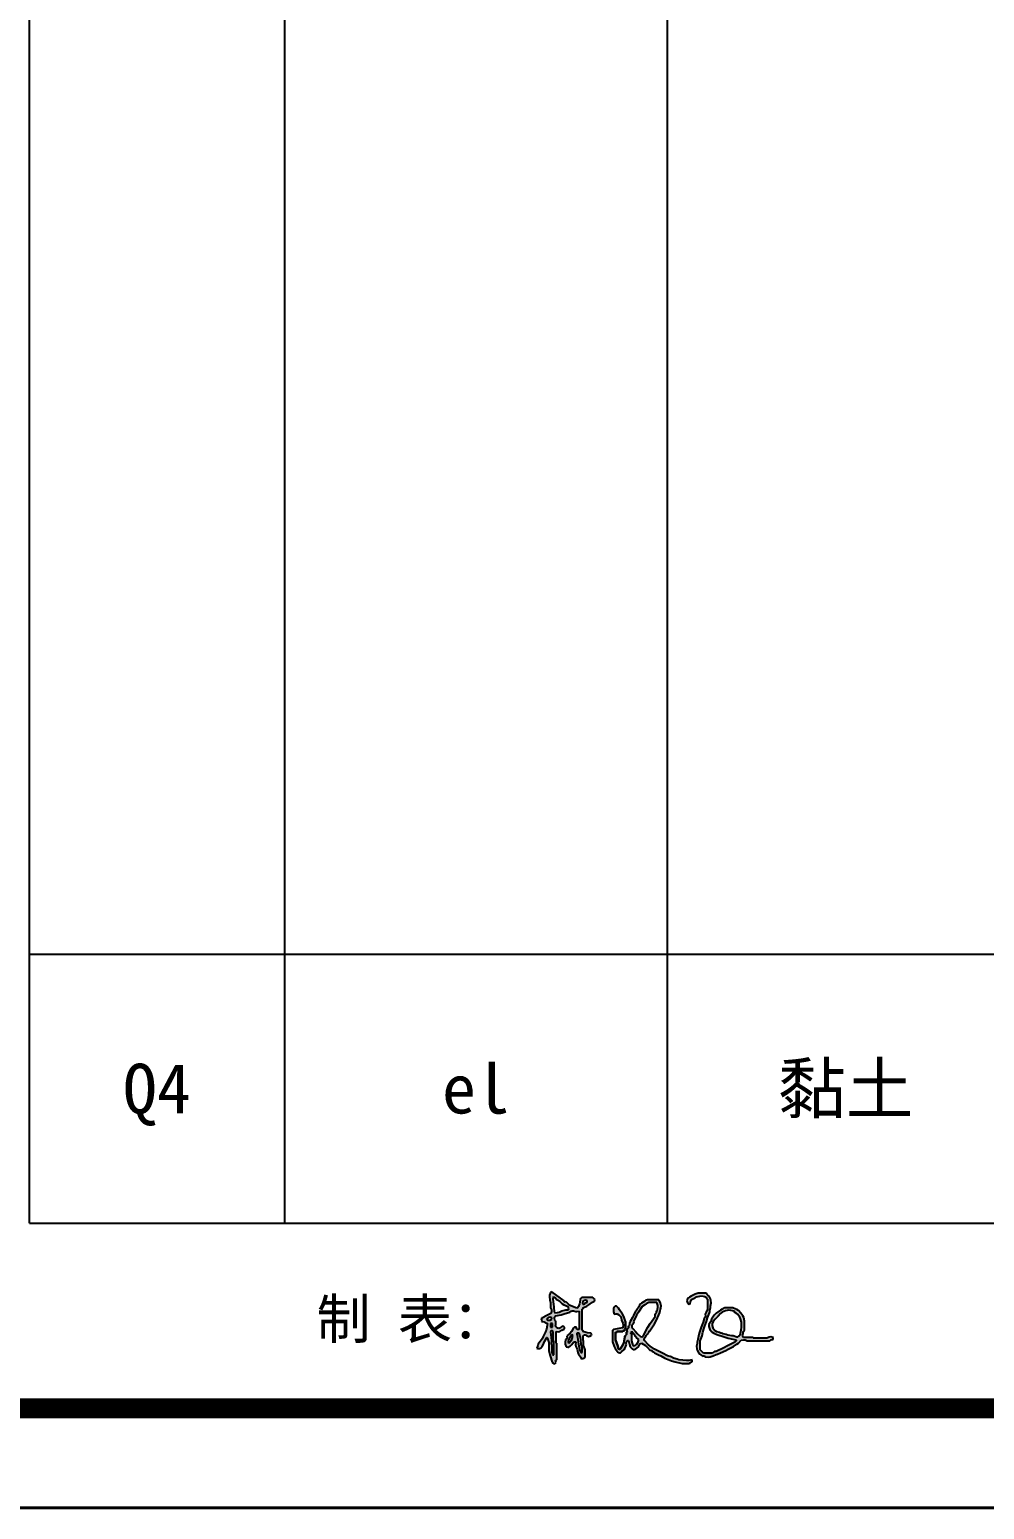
# Model space of a CAD drawing. Header units: millimetres. Extents: x 928 to 1798, y 854 to 1152.
# Drawn here: x 967.6 to 1015.6, y 854.5 to 928.9 of the extents above; entities that cross this region are included whole.
import ezdxf

# ---------------------------------------------------------------- set-up
doc = ezdxf.new("R2010")
doc.units = ezdxf.units.MM
doc.layers.add('不打印', color=7, linetype='Continuous', plot=False)
doc.styles.add('成果图模板', font='simfang_0.ttf')
doc.styles.add('成果表转DWG表体', font='simfang_0.ttf', dxfattribs={"height": 2.5})

# ---------------------------------------------------------------- blocks, each defined once
blk = doc.blocks.new('地层图框模板（昇龙1）.dwg', base_point=(25, 269))
h = blk.add_hatch(color=256)
h.paths.add_polyline_path([(67.126, 9.357), (67.126, 9.568), (67.126, 9.99), (67.159, 9.994), (67.179, 10.035), (67.163, 10.063), (67.365, 10.146), (67.463, 10.203), (67.636, 10.336), (67.688, 10.366), (67.745, 10.391), (67.76, 10.451), (67.741, 10.501), (67.69, 10.536), (67.676, 10.551), (67.668, 10.558), (67.654, 10.572), (67.435, 10.572), (67.326, 10.572), (67.108, 10.572), (67.072, 10.536), (67.053, 10.518), (67.017, 10.482), (67.013, 10.333), (66.997, 10.256), (66.944, 10.118), (66.909, 10.067), (66.859, 10.048), (66.799, 10.063), (66.687, 10.1), (66.632, 10.122), (66.526, 10.172), (66.439, 10.236), (66.398, 10.274), (66.326, 10.354), (66.278, 10.346), (66.239, 10.365), (66.217, 10.409), (65.97, 10.592), (65.847, 10.683), (65.598, 10.863), (65.565, 10.84), (65.526, 10.827), (65.482, 10.688), (65.477, 10.606), (65.507, 10.463), (65.536, 10.306), (65.54, 10.223), (65.526, 10.063), (65.585, 9.963), (65.59, 9.879), (65.544, 9.772), (65.391, 9.693), (65.314, 9.653), (65.162, 9.572), (65.143, 9.549), (65.117, 9.542), (65.089, 9.554), (65.08, 9.511), (65.076, 9.489), (65.071, 9.445), (65.094, 9.426), (65.1, 9.4), (65.089, 9.372), (65.211, 9.35), (65.273, 9.327), (65.38, 9.263), (65.333, 8.991), (65.287, 8.854), (65.162, 8.608), (65.11, 8.498), (65.076, 8.446), (64.998, 8.353), (64.921, 8.232), (64.891, 8.164), (64.853, 8.026), (64.916, 8.017), (64.98, 8.008), (65.036, 8.035), (65.063, 8.054), (65.107, 8.099), (65.194, 8.273), (65.238, 8.361), (65.325, 8.535), (65.331, 8.558), (65.362, 8.568), (65.38, 8.553), (65.404, 8.457), (65.418, 8.41), (65.453, 8.317), (65.453, 8.157), (65.453, 8.077), (65.453, 7.917), (65.501, 7.696), (65.53, 7.586), (65.598, 7.371), (65.62, 7.327), (65.631, 7.306), (65.653, 7.262), (65.684, 7.272), (65.715, 7.256), (65.726, 7.226), (65.762, 7.262), (65.78, 7.28), (65.817, 7.317), (65.792, 7.363), (65.807, 7.417), (65.853, 7.444), (65.853, 7.779), (65.853, 7.946), (65.853, 8.281), (65.831, 8.281), (65.817, 8.281), (65.817, 8.513), (65.817, 8.63), (65.817, 8.863), (65.936, 8.854), (66.006, 8.871), (66.108, 8.935), (66.151, 8.957), (66.173, 8.968), (66.217, 8.99), (66.23, 9.025), (66.234, 9.044), (66.235, 9.081), (66.21, 9.126), (66.144, 9.136), (66.108, 9.099), (66.072, 9.092), (66.051, 9.077), (66.035, 9.045), (65.956, 9.023), (65.901, 9.033), (65.835, 9.081), (65.813, 9.103), (65.802, 9.114), (65.78, 9.135), (65.806, 9.227), (65.81, 9.278), (65.798, 9.372), (65.792, 9.408), (65.776, 9.428), (65.744, 9.445), (65.73, 9.532), (65.739, 9.585), (65.78, 9.663), (66.076, 9.71), (66.224, 9.747), (66.508, 9.845), (66.564, 9.896), (66.615, 9.911), (66.69, 9.899), (66.803, 9.871), (66.865, 9.867), (66.981, 9.881), (66.981, 9.517), (66.981, 9.336), (66.981, 8.972), (66.922, 8.96), (66.882, 8.97), (66.835, 9.008), (66.835, 9.037), (66.835, 9.081), (66.776, 9.092), (66.736, 9.082), (66.69, 9.045), (66.592, 8.862), (66.522, 8.776), (66.362, 8.644), (66.367, 8.566), (66.347, 8.516), (66.289, 8.462), (66.269, 8.318), (66.277, 8.236), (66.326, 8.099), (66.404, 8.077), (66.46, 8.088), (66.526, 8.135), (66.599, 8.222), (66.635, 8.266), (66.708, 8.353), (66.744, 8.353), (66.762, 8.353), (66.799, 8.353), (66.798, 8.198), (66.814, 8.116), (66.872, 7.971), (66.903, 7.808), (66.939, 7.725), (67.035, 7.589), (67.058, 7.57), (67.065, 7.544), (67.053, 7.517), (67.097, 7.507), (67.119, 7.504), (67.163, 7.498), (67.216, 7.529), (67.272, 7.553), (67.272, 7.713), (67.272, 7.793), (67.272, 7.953), (67.243, 8.04), (67.228, 8.084), (67.199, 8.171), (67.186, 8.36), (67.182, 8.455), (67.181, 8.644), (67.223, 8.695), (67.292, 8.703), (67.344, 8.663), (67.439, 8.623), (67.512, 8.628), (67.599, 8.681), (67.604, 8.726), (67.594, 8.756), (67.563, 8.79), (67.401, 8.804), (67.319, 8.819), (67.163, 8.863), (67.179, 8.891), (67.159, 8.932), (67.126, 8.935)])
h.paths.add_polyline_path([(66.981, 8.79), (67.034, 8.56), (67.053, 8.443), (67.072, 8.208), (67.119, 8.053), (67.131, 7.969), (67.126, 7.808), (67.097, 7.808), (67.083, 7.808), (67.053, 7.808), (67.013, 7.937), (66.995, 8.003), (66.962, 8.135), (66.926, 8.353), (66.908, 8.462), (66.872, 8.681), (66.864, 8.724), (66.861, 8.746), (66.853, 8.79), (66.904, 8.79), (66.93, 8.79)], flags=16)
h.paths.add_polyline_path([(66.653, 8.681), (66.625, 8.504), (66.577, 8.409), (66.453, 8.281), (66.422, 8.33), (66.417, 8.37), (66.435, 8.426), (66.479, 8.513), (66.5, 8.557), (66.544, 8.644), (66.566, 8.685), (66.611, 8.7)], flags=16)
h.paths.add_polyline_path([(66.435, 9.954), (66.302, 9.958), (66.232, 9.946), (66.108, 9.899), (65.968, 9.844), (65.893, 9.825), (65.744, 9.808), (65.746, 9.825), (65.74, 9.837), (65.726, 9.845), (65.696, 10.107), (65.682, 10.238), (65.653, 10.5), (65.669, 10.525), (65.661, 10.557), (65.635, 10.572), (65.678, 10.572), (65.7, 10.572), (65.744, 10.572), (65.834, 10.48), (65.887, 10.438), (65.998, 10.372), (66.141, 10.241), (66.224, 10.184), (66.399, 10.1), (66.437, 10.053), (66.447, 10.013)], flags=16)
h.paths.add_polyline_path([(67.211, 10.237), (67.163, 10.245), (67.165, 10.261), (67.159, 10.274), (67.144, 10.281), (67.151, 10.336), (67.163, 10.391), (67.241, 10.432), (67.293, 10.44), (67.381, 10.427), (67.381, 10.383), (67.381, 10.361), (67.381, 10.318), (67.339, 10.331), (67.308, 10.326), (67.272, 10.3), (67.25, 10.256)], flags=16)
h.paths.add_polyline_path([(65.635, 9.19), (65.635, 9.154), (65.635, 9.081), (65.591, 9.081), (65.569, 9.081), (65.526, 9.081), (65.526, 9.154), (65.526, 9.19), (65.526, 9.263), (65.569, 9.263), (65.591, 9.263), (65.635, 9.263)], flags=16)
h.paths.add_polyline_path([(65.671, 8.863), (65.671, 8.673), (65.671, 8.579), (65.671, 8.39), (65.686, 8.39), (65.693, 8.39), (65.707, 8.39), (65.707, 8.113), (65.707, 7.975), (65.707, 7.699), (65.678, 7.699), (65.664, 7.699), (65.635, 7.699), (65.651, 7.726), (65.631, 7.768), (65.598, 7.771), (65.598, 7.946), (65.598, 8.033), (65.598, 8.208), (65.584, 8.208), (65.576, 8.208), (65.562, 8.208), (65.577, 8.426), (65.573, 8.537), (65.544, 8.753), (65.532, 8.811), (65.537, 8.846), (65.562, 8.899), (65.608, 8.904), (65.638, 8.894)], flags=16)
h.paths.add_polyline_path([(65.598, 9.481), (65.52, 9.44), (65.467, 9.431), (65.38, 9.445), (65.358, 9.465), (65.352, 9.489), (65.362, 9.517), (65.441, 9.571), (65.506, 9.581), (65.598, 9.554), (65.598, 9.525), (65.598, 9.51)], flags=16)
h.paths.add_polyline_path([(70.763, 9.247), (70.863, 9.437), (71.019, 9.827), (71.026, 9.849), (71.03, 9.859), (71.037, 9.881), (71.059, 9.99), (71.07, 10.045), (71.092, 10.154), (71.069, 10.283), (71.046, 10.349), (70.982, 10.463), (70.75, 10.463), (70.633, 10.463), (70.4, 10.463), (70.31, 10.418), (70.266, 10.392), (70.182, 10.336), (70.1, 10.292), (70.061, 10.261), (70, 10.19), (69.97, 10.101), (69.941, 10.056), (69.873, 9.99), (69.849, 9.927), (69.8, 9.881), (69.698, 9.678), (69.647, 9.576), (69.545, 9.372), (69.507, 9.291), (69.495, 9.244), (69.491, 9.154), (69.454, 9.154), (69.454, 9.045), (69.39, 8.979), (69.37, 8.918), (69.382, 8.826), (69.345, 8.826), (69.345, 8.717), (69.286, 8.644), (69.265, 8.593), (69.254, 8.499), (69.213, 8.3), (69.175, 8.201), (69.072, 8.026), (69.039, 7.985), (68.995, 7.972), (68.945, 7.99), (68.901, 8.175), (68.871, 8.267), (68.8, 8.444), (68.8, 8.597), (68.8, 8.673), (68.8, 8.826), (68.828, 8.81), (68.869, 8.83), (68.872, 8.863), (69.163, 8.863), (69.163, 8.899), (69.209, 8.894), (69.239, 8.904), (69.273, 8.935), (69.256, 8.963), (69.277, 9.005), (69.309, 9.008), (69.309, 9.372), (69.211, 9.617), (69.148, 9.736), (69, 9.954), (68.956, 10.036), (68.925, 10.075), (68.854, 10.136), (68.78, 10.142), (68.725, 10.112), (68.691, 10.045), (68.692, 9.92), (68.7, 9.857), (68.727, 9.736), (68.819, 9.762), (68.883, 9.752), (68.963, 9.699), (69.05, 9.621), (69.085, 9.56), (69.109, 9.445), (69.168, 9.294), (69.18, 9.205), (69.163, 9.045), (68.974, 9.015), (68.88, 9.001), (68.691, 8.972), (68.694, 8.951), (68.674, 8.932), (68.654, 8.935), (68.654, 8.703), (68.654, 8.586), (68.654, 8.353), (68.729, 8.121), (68.786, 8.007), (68.927, 7.808), (68.999, 7.789), (69.05, 7.799), (69.109, 7.844), (69.233, 7.965), (69.285, 8.045), (69.345, 8.208), (69.329, 8.273), (69.339, 8.319), (69.382, 8.372), (69.388, 8.403), (69.425, 8.422), (69.454, 8.408), (69.487, 8.283), (69.505, 8.221), (69.545, 8.099), (69.602, 8.031), (69.636, 8.001), (69.709, 7.953), (69.822, 7.996), (69.878, 8.031), (69.964, 8.117), (69.988, 8.201), (70.028, 8.247), (70.109, 8.281), (70.304, 8.162), (70.395, 8.087), (70.546, 7.917), (70.594, 7.925), (70.633, 7.906), (70.655, 7.862), (70.718, 7.838), (70.764, 7.789), (70.968, 7.688), (71.07, 7.637), (71.273, 7.535), (71.613, 7.399), (71.79, 7.344), (72.147, 7.262), (72.292, 7.262), (72.365, 7.262), (72.51, 7.262), (72.559, 7.305), (72.592, 7.322), (72.656, 7.335), (72.656, 7.378), (72.656, 7.4), (72.656, 7.444), (72.469, 7.411), (72.371, 7.408), (72.183, 7.426), (71.99, 7.449), (71.894, 7.472), (71.71, 7.535), (71.6, 7.592), (71.54, 7.614), (71.419, 7.644), (71.157, 7.775), (71.026, 7.84), (70.764, 7.971), (70.543, 8.124), (70.439, 8.213), (70.255, 8.408), (70.234, 8.464), (70.246, 8.513), (70.291, 8.553), (70.346, 8.66), (70.384, 8.71), (70.473, 8.79), (70.465, 8.838), (70.484, 8.877), (70.528, 8.899)])
h.paths.add_polyline_path([(69.625, 9.092), (69.615, 9.148), (69.636, 9.226), (69.693, 9.258), (69.718, 9.307), (69.709, 9.372), (69.861, 9.682), (69.95, 9.833), (70.146, 10.118), (70.267, 10.211), (70.334, 10.252), (70.473, 10.318), (70.633, 10.318), (70.713, 10.318), (70.873, 10.318), (70.922, 10.18), (70.931, 10.099), (70.91, 9.954), (70.871, 9.905), (70.858, 9.871), (70.855, 9.808), (70.805, 9.751), (70.79, 9.702), (70.8, 9.627), (70.547, 9.27), (70.43, 9.083), (70.218, 8.699), (70.184, 8.632), (70.129, 8.602), (70.055, 8.608), (69.892, 8.766), (69.815, 8.85), (69.673, 9.026)], flags=16)
h.paths.add_polyline_path([(69.607, 8.826), (69.629, 8.826), (69.673, 8.826), (69.673, 8.797), (69.673, 8.783), (69.673, 8.753), (69.702, 8.753), (69.716, 8.753), (69.746, 8.753), (69.803, 8.62), (69.851, 8.555), (69.964, 8.462), (69.936, 8.355), (69.913, 8.302), (69.855, 8.208), (69.799, 8.188), (69.772, 8.173), (69.727, 8.135), (69.66, 8.227), (69.633, 8.281), (69.6, 8.39), (69.6, 8.535), (69.6, 8.608), (69.6, 8.753), (69.568, 8.757), (69.547, 8.798), (69.564, 8.826)], flags=16)
h.paths.add_polyline_path([(75.275, 8.935), (75.275, 9.117), (75.275, 9.208), (75.275, 9.39), (75.243, 9.563), (75.202, 9.652), (75.093, 9.79), (74.976, 9.924), (74.895, 9.981), (74.729, 10.045), (74.715, 10.052), (74.708, 10.056), (74.693, 10.063), (74.533, 10.063), (74.453, 10.063), (74.293, 10.063), (74.203, 10.017), (74.159, 9.992), (74.075, 9.936), (73.861, 9.793), (73.763, 9.695), (73.62, 9.481), (73.582, 9.374), (73.555, 9.321), (73.493, 9.226), (73.488, 9.122), (73.5, 9.065), (73.547, 8.972), (73.657, 8.84), (73.734, 8.783), (73.893, 8.717), (74.266, 8.591), (74.456, 8.536), (74.839, 8.444), (74.861, 8.439), (74.871, 8.408), (74.857, 8.39), (74.835, 8.368), (74.824, 8.357), (74.802, 8.335), (74.424, 8.146), (74.235, 8.051), (73.856, 7.862), (73.775, 7.86), (73.725, 7.835), (73.674, 7.771), (73.493, 7.771), (73.402, 7.771), (73.22, 7.771), (73.154, 7.844), (73.122, 7.881), (73.056, 7.953), (73.056, 8.128), (73.056, 8.215), (73.056, 8.39), (73.123, 8.559), (73.149, 8.648), (73.183, 8.826), (73.256, 9.045), (73.292, 9.154), (73.365, 9.372), (73.43, 9.547), (73.463, 9.634), (73.529, 9.808), (73.54, 9.851), (73.543, 9.874), (73.547, 9.918), (73.569, 10.07), (73.58, 10.147), (73.602, 10.3), (73.591, 10.442), (73.571, 10.516), (73.511, 10.645), (73.444, 10.701), (73.411, 10.731), (73.347, 10.791), (73.187, 10.791), (73.107, 10.791), (72.947, 10.791), (72.805, 10.741), (72.736, 10.712), (72.601, 10.645), (72.514, 10.59), (72.473, 10.556), (72.401, 10.482), (72.382, 10.41), (72.393, 10.359), (72.438, 10.3), (72.452, 10.256), (72.509, 10.237), (72.547, 10.263), (72.576, 10.351), (72.59, 10.394), (72.619, 10.482), (72.727, 10.52), (72.779, 10.546), (72.874, 10.609), (73.029, 10.649), (73.116, 10.653), (73.274, 10.627), (73.317, 10.603), (73.339, 10.592), (73.383, 10.572), (73.367, 10.544), (73.387, 10.503), (73.42, 10.5), (73.42, 10.296), (73.42, 10.194), (73.42, 9.99), (73.381, 9.887), (73.359, 9.835), (73.311, 9.736), (73.317, 9.646), (73.304, 9.594), (73.256, 9.517), (73.198, 9.343), (73.169, 9.256), (73.111, 9.081), (73.019, 8.84), (72.982, 8.715), (72.929, 8.462), (72.907, 8.332), (72.896, 8.266), (72.874, 8.135), (72.888, 8), (72.908, 7.931), (72.965, 7.808), (73.045, 7.735), (73.085, 7.698), (73.165, 7.626), (73.221, 7.649), (73.272, 7.636), (73.311, 7.589), (73.472, 7.585), (73.556, 7.596), (73.711, 7.644), (73.856, 7.703), (73.929, 7.732), (74.075, 7.789), (74.337, 7.92), (74.468, 7.986), (74.729, 8.117), (74.894, 8.224), (74.972, 8.287), (75.111, 8.426), (75.234, 8.451), (75.308, 8.442), (75.421, 8.39), (75.872, 8.39), (76.097, 8.39), (76.548, 8.39), (76.602, 8.447), (76.652, 8.467), (76.73, 8.462), (76.73, 8.506), (76.73, 8.528), (76.73, 8.572), (76.601, 8.598), (76.523, 8.589), (76.403, 8.535), (76.126, 8.535), (75.988, 8.535), (75.712, 8.535), (75.712, 8.55), (75.712, 8.572), (75.523, 8.572), (75.428, 8.572), (75.239, 8.572), (75.191, 8.627), (75.185, 8.69), (75.221, 8.753), (75.222, 8.829), (75.235, 8.871)])
h.paths.add_polyline_path([(73.793, 8.924), (73.693, 9.045), (73.66, 9.171), (73.664, 9.249), (73.711, 9.372), (73.814, 9.48), (73.865, 9.535), (73.965, 9.645), (74.083, 9.778), (74.164, 9.835), (74.329, 9.899), (74.501, 9.934), (74.598, 9.93), (74.766, 9.881), (74.82, 9.812), (74.855, 9.781), (74.93, 9.736), (75.041, 9.596), (75.085, 9.509), (75.13, 9.336), (75.123, 9.079), (75.108, 8.95), (75.057, 8.699), (75.035, 8.677), (75.024, 8.666), (75.002, 8.644), (74.95, 8.602), (74.904, 8.592), (74.839, 8.608), (74.762, 8.655), (74.71, 8.668), (74.62, 8.663), (74.446, 8.706), (74.358, 8.728), (74.184, 8.772), (74.118, 8.794), (74.086, 8.804), (74.02, 8.826), (73.87, 8.873)], flags=16)
for p, q in [((65.482, 10.688), (65.477, 10.606)), ((65.477, 10.606), (65.507, 10.463)), ((65.526, 10.827), (65.482, 10.688)), ((65.507, 10.463), (65.536, 10.306)), ((65.556, 10.837), (65.526, 10.827)), ((65.572, 10.845), (65.556, 10.837)), ((65.598, 10.863), (65.572, 10.845)), ((65.847, 10.683), (65.598, 10.863)), ((65.678, 10.572), (65.635, 10.572)), ((65.635, 10.572), (65.661, 10.557)), ((65.669, 10.525), (65.653, 10.5)), ((65.653, 10.5), (65.682, 10.238)), ((65.661, 10.557), (65.669, 10.525)), ((65.7, 10.572), (65.678, 10.572)), ((65.744, 10.572), (65.7, 10.572)), ((65.834, 10.48), (65.744, 10.572)), ((65.887, 10.438), (65.834, 10.48)), ((65.97, 10.592), (65.847, 10.683)), ((65.998, 10.372), (65.887, 10.438)), ((66.217, 10.409), (65.97, 10.592)), ((67.017, 10.482), (67.013, 10.333)), ((67.053, 10.518), (67.017, 10.482)), ((67.072, 10.536), (67.053, 10.518)), ((67.108, 10.572), (67.072, 10.536)), ((67.326, 10.572), (67.108, 10.572)), ((67.241, 10.432), (67.163, 10.391)), ((67.293, 10.44), (67.241, 10.432)), ((67.381, 10.427), (67.293, 10.44)), ((67.435, 10.572), (67.326, 10.572)), ((67.381, 10.383), (67.381, 10.427)), ((67.654, 10.572), (67.435, 10.572)), ((67.668, 10.558), (67.654, 10.572)), ((67.676, 10.551), (67.668, 10.558)), ((67.69, 10.536), (67.676, 10.551)), ((67.741, 10.501), (67.69, 10.536)), ((67.76, 10.451), (67.741, 10.501)), ((67.745, 10.391), (67.76, 10.451)), ((70.31, 10.418), (70.266, 10.392)), ((70.4, 10.463), (70.31, 10.418)), ((70.633, 10.463), (70.4, 10.463)), ((70.75, 10.463), (70.633, 10.463)), ((70.982, 10.463), (70.75, 10.463)), ((71.046, 10.349), (70.982, 10.463)), ((72.401, 10.482), (72.382, 10.41)), ((72.473, 10.556), (72.401, 10.482)), ((72.514, 10.59), (72.473, 10.556)), ((72.601, 10.645), (72.514, 10.59)), ((72.59, 10.394), (72.619, 10.482)), ((72.736, 10.712), (72.601, 10.645)), ((72.619, 10.482), (72.727, 10.52)), ((72.727, 10.52), (72.779, 10.546)), ((72.805, 10.741), (72.736, 10.712)), ((72.779, 10.546), (72.874, 10.609)), ((72.947, 10.791), (72.805, 10.741)), ((72.874, 10.609), (73.029, 10.649)), ((73.107, 10.791), (72.947, 10.791)), ((73.029, 10.649), (73.116, 10.653)), ((73.187, 10.791), (73.107, 10.791)), ((73.116, 10.653), (73.274, 10.627)), ((73.347, 10.791), (73.187, 10.791)), ((73.274, 10.627), (73.317, 10.603)), ((73.317, 10.603), (73.339, 10.592)), ((73.339, 10.592), (73.383, 10.572)), ((73.411, 10.731), (73.347, 10.791)), ((73.383, 10.572), (73.367, 10.544)), ((73.367, 10.544), (73.387, 10.503)), ((73.387, 10.503), (73.42, 10.5)), ((73.444, 10.701), (73.411, 10.731)), ((73.42, 10.5), (73.42, 10.296)), ((73.511, 10.645), (73.444, 10.701)), ((73.571, 10.516), (73.511, 10.645)), ((73.591, 10.442), (73.571, 10.516)), ((73.602, 10.3), (73.591, 10.442)), ((65.391, 9.693), (65.314, 9.653)), ((65.544, 9.772), (65.391, 9.693)), ((65.54, 10.223), (65.526, 10.063)), ((65.526, 10.063), (65.585, 9.963)), ((65.536, 10.306), (65.54, 10.223)), ((65.59, 9.879), (65.544, 9.772)), ((65.585, 9.963), (65.59, 9.879)), ((65.682, 10.238), (65.696, 10.107)), ((65.696, 10.107), (65.726, 9.845)), ((65.726, 9.845), (65.74, 9.837)), ((65.74, 9.837), (65.746, 9.825)), ((65.744, 9.808), (65.893, 9.825)), ((65.746, 9.825), (65.744, 9.808)), ((65.78, 9.663), (66.076, 9.71)), ((65.893, 9.825), (65.968, 9.844)), ((65.968, 9.844), (66.108, 9.899)), ((66.141, 10.241), (65.998, 10.372)), ((66.076, 9.71), (66.224, 9.747)), ((66.108, 9.899), (66.232, 9.946)), ((66.224, 10.184), (66.141, 10.241)), ((66.239, 10.365), (66.217, 10.409)), ((66.399, 10.1), (66.224, 10.184)), ((66.224, 9.747), (66.508, 9.845)), ((66.232, 9.946), (66.302, 9.958)), ((66.278, 10.346), (66.239, 10.365)), ((66.326, 10.354), (66.278, 10.346)), ((66.302, 9.958), (66.435, 9.954)), ((66.398, 10.274), (66.326, 10.354)), ((66.439, 10.236), (66.398, 10.274)), ((66.437, 10.053), (66.399, 10.1)), ((66.435, 9.954), (66.447, 10.013)), ((66.447, 10.013), (66.437, 10.053)), ((66.526, 10.172), (66.439, 10.236)), ((66.508, 9.845), (66.564, 9.896)), ((66.632, 10.122), (66.526, 10.172)), ((66.564, 9.896), (66.615, 9.911)), ((66.615, 9.911), (66.69, 9.899)), ((66.687, 10.1), (66.632, 10.122)), ((66.799, 10.063), (66.687, 10.1)), ((66.69, 9.899), (66.803, 9.871)), ((66.859, 10.048), (66.799, 10.063)), ((66.803, 9.871), (66.865, 9.867)), ((66.909, 10.067), (66.859, 10.048)), ((66.865, 9.867), (66.981, 9.881)), ((66.944, 10.118), (66.909, 10.067)), ((66.997, 10.256), (66.944, 10.118)), ((66.981, 9.881), (66.981, 9.517)), ((67.013, 10.333), (66.997, 10.256)), ((67.126, 9.99), (67.159, 9.994)), ((67.126, 9.568), (67.126, 9.99)), ((67.15, 10.325), (67.144, 10.281)), ((67.144, 10.281), (67.159, 10.274)), ((67.153, 10.347), (67.15, 10.325)), ((67.163, 10.391), (67.153, 10.347)), ((67.159, 10.274), (67.165, 10.261)), ((67.159, 9.994), (67.179, 10.035)), ((67.165, 10.261), (67.163, 10.245)), ((67.163, 10.245), (67.211, 10.237)), ((67.163, 10.063), (67.365, 10.146)), ((67.179, 10.035), (67.163, 10.063)), ((67.211, 10.237), (67.25, 10.256)), ((67.25, 10.256), (67.272, 10.3)), ((67.272, 10.3), (67.308, 10.326)), ((67.308, 10.326), (67.339, 10.331)), ((67.339, 10.331), (67.381, 10.318)), ((67.365, 10.146), (67.463, 10.203)), ((67.381, 10.361), (67.381, 10.383)), ((67.381, 10.318), (67.381, 10.361)), ((67.463, 10.203), (67.636, 10.336)), ((67.636, 10.336), (67.678, 10.36)), ((67.678, 10.36), (67.7, 10.371)), ((67.7, 10.371), (67.745, 10.391)), ((68.725, 10.112), (68.691, 10.045)), ((68.691, 10.045), (68.692, 9.92)), ((68.692, 9.92), (68.7, 9.857)), ((68.7, 9.857), (68.727, 9.736)), ((68.78, 10.142), (68.725, 10.112)), ((68.727, 9.736), (68.819, 9.762)), ((68.854, 10.136), (68.78, 10.142)), ((68.819, 9.762), (68.883, 9.752)), ((68.925, 10.075), (68.854, 10.136)), ((68.883, 9.752), (68.963, 9.699)), ((68.956, 10.036), (68.925, 10.075)), ((69, 9.954), (68.956, 10.036)), ((68.963, 9.699), (69.05, 9.621)), ((69.148, 9.736), (69, 9.954)), ((69.211, 9.617), (69.148, 9.736)), ((69.698, 9.678), (69.647, 9.576)), ((69.8, 9.881), (69.698, 9.678)), ((69.861, 9.682), (69.709, 9.372)), ((69.838, 9.917), (69.8, 9.881)), ((69.854, 9.941), (69.838, 9.917)), ((69.873, 9.99), (69.854, 9.941)), ((69.95, 9.833), (69.861, 9.682)), ((69.941, 10.056), (69.873, 9.99)), ((69.97, 10.101), (69.941, 10.056)), ((70.146, 10.118), (69.95, 9.833)), ((70, 10.19), (69.97, 10.101)), ((70.061, 10.261), (70, 10.19)), ((70.1, 10.292), (70.061, 10.261)), ((70.182, 10.336), (70.1, 10.292)), ((70.267, 10.211), (70.146, 10.118)), ((70.266, 10.392), (70.182, 10.336)), ((70.334, 10.252), (70.267, 10.211)), ((70.473, 10.318), (70.334, 10.252)), ((70.633, 10.318), (70.473, 10.318)), ((70.713, 10.318), (70.633, 10.318)), ((70.873, 10.318), (70.713, 10.318)), ((70.79, 9.702), (70.805, 9.751)), ((70.8, 9.627), (70.79, 9.702)), ((70.805, 9.751), (70.855, 9.808)), ((70.855, 9.808), (70.858, 9.871)), ((70.858, 9.871), (70.871, 9.905)), ((70.863, 9.437), (71.019, 9.827)), ((70.871, 9.905), (70.91, 9.954)), ((70.922, 10.18), (70.873, 10.318)), ((70.91, 9.954), (70.931, 10.099)), ((70.931, 10.099), (70.922, 10.18)), ((71.019, 9.827), (71.026, 9.849)), ((71.026, 9.849), (71.03, 9.859)), ((71.03, 9.859), (71.037, 9.881)), ((71.037, 9.881), (71.059, 9.99)), ((71.069, 10.283), (71.046, 10.349)), ((71.059, 9.99), (71.07, 10.045)), ((71.092, 10.154), (71.069, 10.283)), ((71.07, 10.045), (71.092, 10.154)), ((72.382, 10.41), (72.393, 10.359)), ((72.393, 10.359), (72.438, 10.3)), ((72.438, 10.3), (72.452, 10.256)), ((72.452, 10.256), (72.509, 10.237)), ((72.509, 10.237), (72.547, 10.263)), ((72.547, 10.263), (72.576, 10.351)), ((72.576, 10.351), (72.59, 10.394)), ((73.359, 9.835), (73.311, 9.736)), ((73.311, 9.736), (73.317, 9.646)), ((73.381, 9.887), (73.359, 9.835)), ((73.42, 9.99), (73.381, 9.887)), ((73.42, 10.296), (73.42, 10.194)), ((73.42, 10.194), (73.42, 9.99)), ((73.463, 9.634), (73.529, 9.808)), ((73.529, 9.808), (73.54, 9.851)), ((73.54, 9.851), (73.543, 9.874)), ((73.543, 9.874), (73.547, 9.918)), ((73.547, 9.918), (73.569, 10.07)), ((73.569, 10.07), (73.58, 10.147)), ((73.58, 10.147), (73.602, 10.3)), ((73.763, 9.695), (73.62, 9.481)), ((73.861, 9.793), (73.763, 9.695)), ((74.075, 9.936), (73.861, 9.793)), ((74.083, 9.778), (73.965, 9.645)), ((74.159, 9.992), (74.075, 9.936)), ((74.164, 9.835), (74.083, 9.778)), ((74.203, 10.017), (74.159, 9.992)), ((74.329, 9.899), (74.164, 9.835)), ((74.293, 10.063), (74.203, 10.017)), ((74.453, 10.063), (74.293, 10.063)), ((74.501, 9.934), (74.329, 9.899)), ((74.533, 10.063), (74.453, 10.063)), ((74.598, 9.93), (74.501, 9.934)), ((74.693, 10.063), (74.533, 10.063)), ((74.766, 9.881), (74.598, 9.93)), ((74.708, 10.056), (74.693, 10.063)), ((74.715, 10.052), (74.708, 10.056)), ((74.729, 10.045), (74.715, 10.052)), ((74.895, 9.981), (74.729, 10.045)), ((74.82, 9.812), (74.766, 9.881)), ((74.855, 9.781), (74.82, 9.812)), ((74.93, 9.736), (74.855, 9.781)), ((74.976, 9.924), (74.895, 9.981)), ((75.041, 9.596), (74.93, 9.736)), ((75.093, 9.79), (74.976, 9.924)), ((75.202, 9.652), (75.093, 9.79)), ((65.076, 9.489), (65.071, 9.445)), ((65.071, 9.445), (65.094, 9.426)), ((65.08, 9.511), (65.076, 9.489)), ((65.089, 9.554), (65.08, 9.511)), ((65.117, 9.542), (65.089, 9.554)), ((65.1, 9.4), (65.089, 9.372)), ((65.089, 9.372), (65.211, 9.35)), ((65.094, 9.426), (65.1, 9.4)), ((65.143, 9.549), (65.117, 9.542)), ((65.162, 9.572), (65.143, 9.549)), ((65.314, 9.653), (65.162, 9.572)), ((65.211, 9.35), (65.273, 9.327)), ((65.273, 9.327), (65.38, 9.263)), ((65.333, 8.991), (65.287, 8.854)), ((65.38, 9.263), (65.333, 8.991)), ((65.362, 9.517), (65.352, 9.489)), ((65.352, 9.489), (65.358, 9.465)), ((65.358, 9.465), (65.38, 9.445)), ((65.441, 9.571), (65.362, 9.517)), ((65.38, 9.445), (65.467, 9.431)), ((65.506, 9.581), (65.441, 9.571)), ((65.467, 9.431), (65.52, 9.44)), ((65.598, 9.554), (65.506, 9.581)), ((65.52, 9.44), (65.598, 9.481)), ((65.569, 9.263), (65.526, 9.263)), ((65.526, 9.263), (65.526, 9.19)), ((65.526, 9.19), (65.526, 9.154)), ((65.526, 9.154), (65.526, 9.081)), ((65.526, 9.081), (65.569, 9.081)), ((65.591, 9.263), (65.569, 9.263)), ((65.569, 9.081), (65.591, 9.081)), ((65.635, 9.263), (65.591, 9.263)), ((65.591, 9.081), (65.635, 9.081)), ((65.598, 9.525), (65.598, 9.554)), ((65.598, 9.51), (65.598, 9.525)), ((65.598, 9.481), (65.598, 9.51)), ((65.635, 9.19), (65.635, 9.263)), ((65.635, 9.154), (65.635, 9.19)), ((65.635, 9.081), (65.635, 9.154)), ((65.73, 9.532), (65.739, 9.585)), ((65.744, 9.445), (65.73, 9.532)), ((65.739, 9.585), (65.78, 9.663)), ((65.776, 9.428), (65.744, 9.445)), ((65.792, 9.408), (65.776, 9.428)), ((65.78, 9.135), (65.806, 9.227)), ((65.802, 9.114), (65.78, 9.135)), ((65.798, 9.372), (65.792, 9.408)), ((65.81, 9.278), (65.798, 9.372)), ((65.813, 9.103), (65.802, 9.114)), ((65.806, 9.227), (65.81, 9.278)), ((65.835, 9.081), (65.813, 9.103)), ((65.901, 9.033), (65.835, 9.081)), ((65.956, 9.023), (65.901, 9.033)), ((66.035, 9.045), (65.956, 9.023)), ((66.006, 8.871), (66.108, 8.935)), ((66.051, 9.077), (66.035, 9.045)), ((66.072, 9.092), (66.051, 9.077)), ((66.108, 9.099), (66.072, 9.092)), ((66.144, 9.136), (66.108, 9.099)), ((66.108, 8.935), (66.151, 8.957)), ((66.21, 9.126), (66.144, 9.136)), ((66.151, 8.957), (66.173, 8.968)), ((66.173, 8.968), (66.217, 8.99)), ((66.235, 9.081), (66.21, 9.126)), ((66.217, 8.99), (66.23, 9.025)), ((66.23, 9.025), (66.234, 9.044)), ((66.234, 9.044), (66.235, 9.081)), ((66.69, 9.045), (66.592, 8.862)), ((66.736, 9.082), (66.69, 9.045)), ((66.776, 9.092), (66.736, 9.082)), ((66.835, 9.081), (66.776, 9.092)), ((66.835, 9.052), (66.835, 9.081)), ((66.835, 9.037), (66.835, 9.052)), ((66.835, 9.008), (66.835, 9.037)), ((66.882, 8.97), (66.835, 9.008)), ((66.922, 8.96), (66.882, 8.97)), ((66.981, 8.972), (66.922, 8.96)), ((66.981, 9.517), (66.981, 9.336)), ((66.981, 9.336), (66.981, 8.972)), ((67.126, 9.357), (67.126, 9.568)), ((67.126, 8.935), (67.126, 9.357)), ((67.159, 8.932), (67.126, 8.935)), ((67.179, 8.891), (67.159, 8.932)), ((68.674, 8.932), (68.654, 8.935)), ((68.654, 8.935), (68.654, 8.703)), ((68.694, 8.951), (68.674, 8.932)), ((68.88, 9.001), (68.691, 8.972)), ((68.691, 8.972), (68.694, 8.951)), ((68.974, 9.015), (68.88, 9.001)), ((69.163, 9.045), (68.974, 9.015)), ((69.05, 9.621), (69.085, 9.56)), ((69.085, 9.56), (69.109, 9.445)), ((69.109, 9.445), (69.168, 9.294)), ((69.18, 9.205), (69.163, 9.045)), ((69.168, 9.294), (69.18, 9.205)), ((69.309, 9.372), (69.211, 9.617)), ((69.239, 8.904), (69.273, 8.935)), ((69.273, 8.935), (69.239, 8.904)), ((69.256, 8.963), (69.277, 9.005)), ((69.277, 9.005), (69.256, 8.963)), ((69.273, 8.935), (69.256, 8.963)), ((69.256, 8.963), (69.273, 8.935)), ((69.277, 9.005), (69.309, 9.008)), ((69.309, 9.008), (69.277, 9.005)), ((69.309, 9.008), (69.309, 9.372)), ((69.309, 9.372), (69.309, 9.008)), ((69.309, 9.008), (69.309, 9.372)), ((69.309, 9.263), (69.309, 9.008)), ((69.309, 9.008), (69.309, 9.263)), ((69.309, 9.263), (69.309, 9.008)), ((69.39, 8.979), (69.37, 8.918)), ((69.37, 8.918), (69.39, 8.979)), ((69.454, 9.045), (69.39, 8.979)), ((69.39, 8.979), (69.454, 9.045)), ((69.491, 9.154), (69.454, 9.154)), ((69.454, 9.154), (69.491, 9.154)), ((69.491, 9.154), (69.454, 9.154)), ((69.454, 9.154), (69.454, 9.045)), ((69.454, 9.045), (69.454, 9.154)), ((69.454, 9.154), (69.454, 9.045)), ((69.454, 9.045), (69.454, 9.154)), ((69.454, 9.154), (69.454, 9.045)), ((69.454, 9.045), (69.454, 9.154)), ((69.495, 9.244), (69.491, 9.154)), ((69.507, 9.291), (69.495, 9.244)), ((69.545, 9.372), (69.507, 9.291)), ((69.647, 9.576), (69.545, 9.372)), ((69.636, 9.226), (69.615, 9.148)), ((69.615, 9.148), (69.625, 9.092)), ((69.625, 9.092), (69.673, 9.026)), ((69.693, 9.258), (69.636, 9.226)), ((69.673, 9.026), (69.815, 8.85)), ((69.718, 9.307), (69.693, 9.258)), ((69.709, 9.372), (69.718, 9.307)), ((70.218, 8.699), (70.43, 9.083)), ((70.43, 9.083), (70.547, 9.27)), ((70.528, 8.899), (70.763, 9.247)), ((70.547, 9.27), (70.8, 9.627)), ((70.763, 9.247), (70.863, 9.437)), ((73.111, 9.081), (73.019, 8.84)), ((73.169, 9.256), (73.111, 9.081)), ((73.198, 9.343), (73.169, 9.256)), ((73.183, 8.826), (73.256, 9.045)), ((73.256, 9.517), (73.198, 9.343)), ((73.304, 9.594), (73.256, 9.517)), ((73.256, 9.045), (73.292, 9.154)), ((73.292, 9.154), (73.365, 9.372)), ((73.317, 9.646), (73.304, 9.594)), ((73.365, 9.372), (73.43, 9.547)), ((73.43, 9.547), (73.463, 9.634)), ((73.493, 9.226), (73.488, 9.122)), ((73.488, 9.122), (73.5, 9.065)), ((73.555, 9.321), (73.493, 9.226)), ((73.5, 9.065), (73.547, 8.972)), ((73.547, 8.972), (73.657, 8.84)), ((73.582, 9.374), (73.555, 9.321)), ((73.62, 9.481), (73.582, 9.374)), ((73.664, 9.249), (73.66, 9.171)), ((73.66, 9.171), (73.693, 9.045)), ((73.711, 9.372), (73.664, 9.249)), ((73.693, 9.045), (73.793, 8.924)), ((73.814, 9.48), (73.711, 9.372)), ((73.865, 9.535), (73.814, 9.48)), ((73.965, 9.645), (73.865, 9.535)), ((75.085, 9.509), (75.041, 9.596)), ((75.057, 8.699), (75.108, 8.95)), ((75.13, 9.336), (75.085, 9.509)), ((75.108, 8.95), (75.123, 9.079)), ((75.123, 9.079), (75.13, 9.336)), ((75.243, 9.563), (75.202, 9.652)), ((75.235, 8.871), (75.275, 8.935)), ((75.275, 9.39), (75.243, 9.563)), ((75.275, 9.208), (75.275, 9.39)), ((75.275, 9.117), (75.275, 9.208)), ((75.275, 8.935), (75.275, 9.117)), ((64.921, 8.232), (64.891, 8.164)), ((64.998, 8.353), (64.921, 8.232)), ((65.076, 8.446), (64.998, 8.353)), ((65.11, 8.498), (65.076, 8.446)), ((65.107, 8.099), (65.194, 8.273)), ((65.162, 8.608), (65.11, 8.498)), ((65.287, 8.854), (65.162, 8.608)), ((65.194, 8.273), (65.238, 8.361)), ((65.238, 8.361), (65.325, 8.535)), ((65.325, 8.535), (65.331, 8.558)), ((65.331, 8.558), (65.362, 8.568)), ((65.362, 8.568), (65.38, 8.553)), ((65.38, 8.553), (65.404, 8.457)), ((65.404, 8.457), (65.418, 8.41)), ((65.418, 8.41), (65.453, 8.317)), ((65.453, 8.317), (65.453, 8.157)), ((65.537, 8.846), (65.532, 8.811)), ((65.532, 8.811), (65.544, 8.753)), ((65.562, 8.899), (65.537, 8.846)), ((65.544, 8.753), (65.573, 8.537)), ((65.608, 8.904), (65.562, 8.899)), ((65.577, 8.426), (65.562, 8.208)), ((65.562, 8.208), (65.576, 8.208)), ((65.573, 8.537), (65.577, 8.426)), ((65.576, 8.208), (65.584, 8.208)), ((65.584, 8.208), (65.598, 8.208)), ((65.598, 8.208), (65.598, 8.033)), ((65.638, 8.894), (65.608, 8.904)), ((65.671, 8.863), (65.638, 8.894)), ((65.671, 8.673), (65.671, 8.863)), ((65.671, 8.579), (65.671, 8.673)), ((65.671, 8.39), (65.671, 8.579)), ((65.686, 8.39), (65.671, 8.39)), ((65.693, 8.39), (65.686, 8.39)), ((65.707, 8.39), (65.693, 8.39)), ((65.707, 8.113), (65.707, 8.39)), ((65.817, 8.63), (65.817, 8.863)), ((65.817, 8.863), (65.936, 8.854)), ((65.817, 8.513), (65.817, 8.63)), ((65.817, 8.281), (65.817, 8.513)), ((65.831, 8.281), (65.817, 8.281)), ((65.838, 8.281), (65.831, 8.281)), ((65.853, 8.281), (65.838, 8.281)), ((65.853, 7.946), (65.853, 8.281)), ((65.936, 8.854), (66.006, 8.871)), ((66.289, 8.462), (66.269, 8.318)), ((66.269, 8.318), (66.277, 8.236)), ((66.277, 8.236), (66.326, 8.099)), ((66.347, 8.516), (66.289, 8.462)), ((66.367, 8.566), (66.347, 8.516)), ((66.522, 8.776), (66.362, 8.644)), ((66.362, 8.644), (66.367, 8.566)), ((66.435, 8.426), (66.417, 8.37)), ((66.417, 8.37), (66.422, 8.33)), ((66.422, 8.33), (66.453, 8.281)), ((66.479, 8.513), (66.435, 8.426)), ((66.453, 8.281), (66.577, 8.409)), ((66.5, 8.557), (66.479, 8.513)), ((66.544, 8.644), (66.5, 8.557)), ((66.592, 8.862), (66.522, 8.776)), ((66.526, 8.135), (66.599, 8.222)), ((66.566, 8.685), (66.544, 8.644)), ((66.611, 8.7), (66.566, 8.685)), ((66.577, 8.409), (66.625, 8.504)), ((66.599, 8.222), (66.635, 8.266)), ((66.653, 8.681), (66.611, 8.7)), ((66.625, 8.504), (66.653, 8.681)), ((66.635, 8.266), (66.708, 8.353)), ((66.708, 8.353), (66.744, 8.353)), ((66.744, 8.353), (66.762, 8.353)), ((66.762, 8.353), (66.799, 8.353)), ((66.799, 8.353), (66.798, 8.198)), ((66.798, 8.198), (66.814, 8.116)), ((66.904, 8.79), (66.853, 8.79)), ((66.853, 8.79), (66.861, 8.746)), ((66.861, 8.746), (66.864, 8.724)), ((66.864, 8.724), (66.872, 8.681)), ((66.872, 8.681), (66.908, 8.462)), ((66.93, 8.79), (66.904, 8.79)), ((66.908, 8.462), (66.926, 8.353)), ((66.926, 8.353), (66.962, 8.135)), ((66.981, 8.79), (66.93, 8.79)), ((67.034, 8.56), (66.981, 8.79)), ((67.053, 8.443), (67.034, 8.56)), ((67.072, 8.208), (67.053, 8.443)), ((67.119, 8.053), (67.072, 8.208)), ((67.163, 8.863), (67.179, 8.891)), ((67.319, 8.819), (67.163, 8.863)), ((67.181, 8.644), (67.223, 8.695)), ((67.182, 8.455), (67.181, 8.644)), ((67.186, 8.36), (67.182, 8.455)), ((67.199, 8.171), (67.186, 8.36)), ((67.223, 8.695), (67.292, 8.703)), ((67.292, 8.703), (67.344, 8.663)), ((67.401, 8.804), (67.319, 8.819)), ((67.344, 8.663), (67.439, 8.623)), ((67.563, 8.79), (67.401, 8.804)), ((67.439, 8.623), (67.512, 8.628)), ((67.512, 8.628), (67.599, 8.681)), ((67.594, 8.756), (67.563, 8.79)), ((67.604, 8.726), (67.594, 8.756)), ((67.599, 8.681), (67.604, 8.726)), ((68.654, 8.703), (68.654, 8.586)), ((68.654, 8.586), (68.654, 8.353)), ((68.654, 8.353), (68.729, 8.121)), ((68.8, 8.673), (68.8, 8.826)), ((68.8, 8.826), (68.828, 8.81)), ((68.828, 8.81), (68.8, 8.826)), ((68.8, 8.826), (68.8, 8.673)), ((68.8, 8.597), (68.8, 8.673)), ((68.8, 8.673), (68.8, 8.597)), ((68.8, 8.444), (68.8, 8.597)), ((68.8, 8.597), (68.8, 8.444)), ((68.871, 8.267), (68.8, 8.444)), ((68.8, 8.444), (68.871, 8.267)), ((68.828, 8.81), (68.869, 8.83)), ((68.869, 8.83), (68.828, 8.81)), ((68.869, 8.83), (68.872, 8.863)), ((68.872, 8.863), (68.869, 8.83)), ((68.901, 8.175), (68.871, 8.267)), ((68.871, 8.267), (68.901, 8.175)), ((68.872, 8.863), (69.163, 8.863)), ((69.163, 8.863), (68.872, 8.863)), ((68.872, 8.863), (69.163, 8.863)), ((69.175, 8.201), (69.072, 8.026)), ((69.072, 8.026), (69.175, 8.201)), ((69.163, 8.863), (69.163, 8.899)), ((69.163, 8.899), (69.163, 8.863)), ((69.163, 8.863), (69.163, 8.899)), ((69.163, 8.899), (69.209, 8.894)), ((69.209, 8.894), (69.163, 8.899)), ((69.163, 8.899), (69.163, 8.863)), ((69.163, 8.863), (69.163, 8.899)), ((69.163, 8.899), (69.163, 8.863)), ((69.213, 8.3), (69.175, 8.201)), ((69.175, 8.201), (69.213, 8.3)), ((69.209, 8.894), (69.239, 8.904)), ((69.239, 8.904), (69.209, 8.894)), ((69.254, 8.499), (69.213, 8.3)), ((69.213, 8.3), (69.254, 8.499)), ((69.265, 8.593), (69.254, 8.499)), ((69.254, 8.499), (69.265, 8.593)), ((69.286, 8.644), (69.265, 8.593)), ((69.265, 8.593), (69.286, 8.644)), ((69.285, 8.045), (69.345, 8.208)), ((69.345, 8.717), (69.286, 8.644)), ((69.286, 8.644), (69.345, 8.717)), ((69.329, 8.273), (69.339, 8.319)), ((69.345, 8.208), (69.329, 8.273)), ((69.339, 8.319), (69.382, 8.372)), ((69.382, 8.826), (69.345, 8.826)), ((69.345, 8.826), (69.382, 8.826)), ((69.382, 8.826), (69.345, 8.826)), ((69.345, 8.826), (69.345, 8.717)), ((69.345, 8.717), (69.345, 8.826)), ((69.345, 8.826), (69.345, 8.717)), ((69.345, 8.717), (69.345, 8.826)), ((69.345, 8.826), (69.345, 8.717)), ((69.345, 8.717), (69.345, 8.826)), ((69.37, 8.918), (69.382, 8.826)), ((69.382, 8.826), (69.37, 8.918)), ((69.382, 8.372), (69.388, 8.403)), ((69.388, 8.403), (69.425, 8.422)), ((69.425, 8.422), (69.454, 8.408)), ((69.454, 8.408), (69.487, 8.283)), ((69.487, 8.283), (69.505, 8.221)), ((69.505, 8.221), (69.545, 8.099)), ((69.564, 8.826), (69.547, 8.798)), ((69.547, 8.798), (69.568, 8.757)), ((69.607, 8.826), (69.564, 8.826)), ((69.568, 8.757), (69.6, 8.753)), ((69.6, 8.753), (69.6, 8.608)), ((69.6, 8.608), (69.6, 8.535)), ((69.6, 8.535), (69.6, 8.39)), ((69.6, 8.39), (69.633, 8.281)), ((69.629, 8.826), (69.607, 8.826)), ((69.673, 8.826), (69.629, 8.826)), ((69.633, 8.281), (69.66, 8.227)), ((69.66, 8.227), (69.727, 8.135)), ((69.673, 8.797), (69.673, 8.826)), ((69.673, 8.783), (69.673, 8.797)), ((69.673, 8.753), (69.673, 8.783)), ((69.702, 8.753), (69.673, 8.753)), ((69.716, 8.753), (69.702, 8.753)), ((69.746, 8.753), (69.716, 8.753)), ((69.803, 8.62), (69.746, 8.753)), ((69.772, 8.173), (69.799, 8.188)), ((69.799, 8.188), (69.855, 8.208)), ((69.851, 8.555), (69.803, 8.62)), ((69.815, 8.85), (69.892, 8.766)), ((69.964, 8.462), (69.851, 8.555)), ((69.855, 8.208), (69.913, 8.302)), ((69.892, 8.766), (70.055, 8.608)), ((69.913, 8.302), (69.936, 8.355)), ((69.936, 8.355), (69.964, 8.462)), ((69.964, 8.117), (69.988, 8.201)), ((69.988, 8.201), (70.028, 8.247)), ((70.028, 8.247), (70.109, 8.281)), ((70.055, 8.608), (70.129, 8.602)), ((70.109, 8.281), (70.304, 8.162)), ((70.129, 8.602), (70.184, 8.632)), ((70.184, 8.632), (70.218, 8.699)), ((70.234, 8.464), (70.246, 8.513)), ((70.255, 8.408), (70.234, 8.464)), ((70.246, 8.513), (70.291, 8.553)), ((70.439, 8.213), (70.255, 8.408)), ((70.291, 8.553), (70.346, 8.66)), ((70.346, 8.66), (70.384, 8.71)), ((70.384, 8.71), (70.473, 8.79)), ((70.543, 8.124), (70.439, 8.213)), ((70.465, 8.838), (70.484, 8.877)), ((70.473, 8.79), (70.465, 8.838)), ((70.484, 8.877), (70.528, 8.899)), ((72.896, 8.266), (72.874, 8.135)), ((72.907, 8.332), (72.896, 8.266)), ((72.929, 8.462), (72.907, 8.332)), ((72.982, 8.715), (72.929, 8.462)), ((73.019, 8.84), (72.982, 8.715)), ((73.056, 8.39), (73.123, 8.559)), ((73.056, 8.215), (73.056, 8.39)), ((73.056, 8.128), (73.056, 8.215)), ((73.123, 8.559), (73.149, 8.648)), ((73.149, 8.648), (73.183, 8.826)), ((73.657, 8.84), (73.734, 8.783)), ((73.734, 8.783), (73.893, 8.717)), ((73.793, 8.924), (73.87, 8.873)), ((73.87, 8.873), (74.02, 8.826)), ((73.893, 8.717), (74.266, 8.591)), ((74.02, 8.826), (74.086, 8.804)), ((74.086, 8.804), (74.118, 8.794)), ((74.118, 8.794), (74.184, 8.772)), ((74.184, 8.772), (74.358, 8.728)), ((74.266, 8.591), (74.456, 8.536)), ((74.358, 8.728), (74.446, 8.706)), ((74.802, 8.335), (74.424, 8.146)), ((74.446, 8.706), (74.62, 8.663)), ((74.456, 8.536), (74.839, 8.444)), ((74.62, 8.663), (74.71, 8.668)), ((74.71, 8.668), (74.762, 8.655)), ((74.729, 8.117), (74.894, 8.224)), ((74.762, 8.655), (74.839, 8.608)), ((74.824, 8.357), (74.802, 8.335)), ((74.835, 8.368), (74.824, 8.357)), ((74.857, 8.39), (74.835, 8.368)), ((74.839, 8.608), (74.904, 8.592)), ((74.839, 8.444), (74.861, 8.439)), ((74.871, 8.408), (74.857, 8.39)), ((74.861, 8.439), (74.871, 8.408)), ((74.894, 8.224), (74.972, 8.287)), ((74.904, 8.592), (74.95, 8.602)), ((74.95, 8.602), (75.002, 8.644)), ((74.972, 8.287), (75.111, 8.426)), ((75.002, 8.644), (75.024, 8.666)), ((75.024, 8.666), (75.035, 8.677)), ((75.035, 8.677), (75.057, 8.699)), ((75.111, 8.426), (75.234, 8.451)), ((75.185, 8.69), (75.221, 8.753)), ((75.191, 8.627), (75.185, 8.69)), ((75.239, 8.572), (75.191, 8.627)), ((75.221, 8.753), (75.222, 8.829)), ((75.222, 8.829), (75.235, 8.871)), ((75.234, 8.451), (75.308, 8.442)), ((75.428, 8.572), (75.239, 8.572)), ((75.308, 8.442), (75.421, 8.39)), ((75.421, 8.39), (75.872, 8.39)), ((75.523, 8.572), (75.428, 8.572)), ((75.712, 8.572), (75.523, 8.572)), ((75.712, 8.557), (75.712, 8.572)), ((75.712, 8.55), (75.712, 8.557)), ((75.712, 8.535), (75.712, 8.55)), ((75.988, 8.535), (75.712, 8.535)), ((75.872, 8.39), (76.097, 8.39)), ((76.126, 8.535), (75.988, 8.535)), ((76.097, 8.39), (76.548, 8.39)), ((76.403, 8.535), (76.126, 8.535)), ((76.523, 8.589), (76.403, 8.535)), ((76.601, 8.598), (76.523, 8.589)), ((76.548, 8.39), (76.602, 8.447)), ((76.73, 8.572), (76.601, 8.598)), ((76.602, 8.447), (76.652, 8.467)), ((76.652, 8.467), (76.73, 8.462)), ((76.73, 8.528), (76.73, 8.572)), ((76.73, 8.506), (76.73, 8.528)), ((76.73, 8.462), (76.73, 8.506)), ((64.891, 8.164), (64.853, 8.026)), ((64.853, 8.026), (64.903, 8.019)), ((64.903, 8.019), (64.929, 8.015)), ((64.929, 8.015), (64.98, 8.008)), ((64.98, 8.008), (65.036, 8.035)), ((65.036, 8.035), (65.063, 8.054)), ((65.063, 8.054), (65.107, 8.099)), ((65.453, 8.157), (65.453, 8.077)), ((65.453, 8.077), (65.453, 7.917)), ((65.453, 7.917), (65.501, 7.696)), ((65.501, 7.696), (65.53, 7.586)), ((65.53, 7.586), (65.598, 7.371)), ((65.598, 8.033), (65.598, 7.946)), ((65.598, 7.946), (65.598, 7.771)), ((65.598, 7.771), (65.631, 7.768)), ((65.631, 7.768), (65.651, 7.726)), ((65.651, 7.726), (65.635, 7.699)), ((65.635, 7.699), (65.664, 7.699)), ((65.664, 7.699), (65.678, 7.699)), ((65.678, 7.699), (65.707, 7.699)), ((65.707, 7.975), (65.707, 8.113)), ((65.707, 7.699), (65.707, 7.975)), ((65.807, 7.417), (65.853, 7.444)), ((65.853, 7.779), (65.853, 7.946)), ((65.853, 7.444), (65.853, 7.779)), ((66.326, 8.099), (66.404, 8.077)), ((66.404, 8.077), (66.46, 8.088)), ((66.46, 8.088), (66.526, 8.135)), ((66.814, 8.116), (66.872, 7.971)), ((66.872, 7.971), (66.903, 7.808)), ((66.903, 7.808), (66.939, 7.725)), ((66.939, 7.725), (67.035, 7.589)), ((66.962, 8.135), (66.995, 8.003)), ((66.995, 8.003), (67.013, 7.937)), ((67.013, 7.937), (67.053, 7.808)), ((67.035, 7.589), (67.058, 7.57)), ((67.053, 7.808), (67.083, 7.808)), ((67.065, 7.544), (67.053, 7.517)), ((67.053, 7.517), (67.097, 7.507)), ((67.058, 7.57), (67.065, 7.544)), ((67.083, 7.808), (67.097, 7.808)), ((67.097, 7.808), (67.126, 7.808)), ((67.097, 7.507), (67.119, 7.504)), ((67.131, 7.969), (67.119, 8.053)), ((67.119, 7.504), (67.163, 7.498)), ((67.126, 7.808), (67.131, 7.969)), ((67.163, 7.498), (67.205, 7.523)), ((67.228, 8.084), (67.199, 8.171)), ((67.205, 7.523), (67.227, 7.534)), ((67.227, 7.534), (67.272, 7.553)), ((67.243, 8.04), (67.228, 8.084)), ((67.272, 7.953), (67.243, 8.04)), ((67.272, 7.793), (67.272, 7.953)), ((67.272, 7.713), (67.272, 7.793)), ((67.272, 7.553), (67.272, 7.713)), ((68.729, 8.121), (68.786, 8.007)), ((68.786, 8.007), (68.927, 7.808)), ((68.945, 7.99), (68.901, 8.175)), ((68.901, 8.175), (68.945, 7.99)), ((68.927, 7.808), (68.999, 7.789)), ((68.995, 7.972), (68.945, 7.99)), ((68.945, 7.99), (68.995, 7.972)), ((69.039, 7.985), (68.995, 7.972)), ((68.995, 7.972), (69.039, 7.985)), ((68.999, 7.789), (69.05, 7.799)), ((69.072, 8.026), (69.039, 7.985)), ((69.039, 7.985), (69.072, 8.026)), ((69.05, 7.799), (69.109, 7.844)), ((69.109, 7.844), (69.233, 7.965)), ((69.233, 7.965), (69.285, 8.045)), ((69.545, 8.099), (69.602, 8.031)), ((69.602, 8.031), (69.636, 8.001)), ((69.636, 8.001), (69.709, 7.953)), ((69.709, 7.953), (69.822, 7.996)), ((69.727, 8.135), (69.772, 8.173)), ((69.822, 7.996), (69.878, 8.031)), ((69.878, 8.031), (69.964, 8.117)), ((70.304, 8.162), (70.395, 8.087)), ((70.395, 8.087), (70.546, 7.917)), ((70.764, 7.971), (70.543, 8.124)), ((70.546, 7.917), (70.594, 7.925)), ((70.594, 7.925), (70.633, 7.906)), ((70.633, 7.906), (70.655, 7.862)), ((70.655, 7.862), (70.704, 7.844)), ((70.704, 7.844), (70.728, 7.828)), ((70.728, 7.828), (70.764, 7.789)), ((71.026, 7.84), (70.764, 7.971)), ((70.764, 7.789), (70.968, 7.688)), ((70.968, 7.688), (71.07, 7.637)), ((71.157, 7.775), (71.026, 7.84)), ((71.07, 7.637), (71.273, 7.535)), ((71.419, 7.644), (71.157, 7.775)), ((71.273, 7.535), (71.613, 7.399)), ((71.54, 7.614), (71.419, 7.644)), ((71.6, 7.592), (71.54, 7.614)), ((71.71, 7.535), (71.6, 7.592)), ((71.894, 7.472), (71.71, 7.535)), ((71.99, 7.449), (71.894, 7.472)), ((72.183, 7.426), (71.99, 7.449)), ((72.656, 7.444), (72.469, 7.411)), ((72.656, 7.4), (72.656, 7.444)), ((72.874, 8.135), (72.888, 8)), ((72.888, 8), (72.908, 7.931)), ((72.908, 7.931), (72.965, 7.808)), ((72.965, 7.808), (73.045, 7.735)), ((73.045, 7.735), (73.085, 7.698)), ((73.056, 7.953), (73.056, 8.128)), ((73.122, 7.881), (73.056, 7.953)), ((73.085, 7.698), (73.165, 7.626)), ((73.154, 7.844), (73.122, 7.881)), ((73.22, 7.771), (73.154, 7.844)), ((73.165, 7.626), (73.221, 7.649)), ((73.402, 7.771), (73.22, 7.771)), ((73.221, 7.649), (73.272, 7.636)), ((73.272, 7.636), (73.311, 7.589)), ((73.311, 7.589), (73.472, 7.585)), ((73.493, 7.771), (73.402, 7.771)), ((73.472, 7.585), (73.556, 7.596)), ((73.674, 7.771), (73.493, 7.771)), ((73.556, 7.596), (73.711, 7.644)), ((73.725, 7.835), (73.674, 7.771)), ((73.711, 7.644), (73.856, 7.703)), ((73.775, 7.86), (73.725, 7.835)), ((73.856, 7.862), (73.775, 7.86)), ((74.235, 8.051), (73.856, 7.862)), ((73.856, 7.703), (73.929, 7.732)), ((73.929, 7.732), (74.075, 7.789)), ((74.075, 7.789), (74.337, 7.92)), ((74.424, 8.146), (74.235, 8.051)), ((74.337, 7.92), (74.468, 7.986)), ((74.468, 7.986), (74.729, 8.117)), ((65.598, 7.371), (65.62, 7.327)), ((65.62, 7.327), (65.631, 7.306)), ((65.631, 7.306), (65.653, 7.262)), ((65.653, 7.262), (65.684, 7.272)), ((65.684, 7.272), (65.715, 7.256)), ((65.715, 7.256), (65.726, 7.226)), ((65.726, 7.226), (65.762, 7.262)), ((65.762, 7.262), (65.78, 7.28)), ((65.78, 7.28), (65.817, 7.317)), ((65.792, 7.363), (65.807, 7.417)), ((65.817, 7.317), (65.792, 7.363)), ((71.613, 7.399), (71.79, 7.344)), ((71.79, 7.344), (72.147, 7.262)), ((72.147, 7.262), (72.292, 7.262)), ((72.371, 7.408), (72.183, 7.426)), ((72.292, 7.262), (72.365, 7.262)), ((72.365, 7.262), (72.51, 7.262)), ((72.469, 7.411), (72.371, 7.408)), ((72.51, 7.262), (72.559, 7.305)), ((72.559, 7.305), (72.592, 7.322)), ((72.592, 7.322), (72.656, 7.335)), ((72.656, 7.378), (72.656, 7.4)), ((72.656, 7.335), (72.656, 7.378))]:
    blk.add_line(p, q)
at = {"const_width": 1}
blk.add_lwpolyline([(25, 5), (205, 5), (205, 292), (25, 292), (25, 5), (205, 5)], dxfattribs=at)
at = {"layer": '不打印', "const_width": 0.15}
blk.add_lwpolyline([(0, 0), (210, 0), (210, 297), (0, 297), (0, 0)], dxfattribs=at)
at = {"color": 7, "style": '成果图模板'}
blk.add_text('制 表：', height=2, dxfattribs=at).set_placement((53.774, 8.5))

msp = doc.modelspace()

# ---------------------------------------------------------------- linework, layer by layer
at = {"color": 0}
for points in [[(967.584, 882.403), (967.584, 1110.403)], [(980.407, 882.403), (980.407, 1110.403)], [(980.407, 882.403), (980.407, 1110.403)], [(999.642, 882.403), (999.642, 1110.403)], [(999.642, 882.403), (999.642, 1110.403)], [(967.584, 882.403), (980.407, 882.403)], [(967.584, 882.403), (980.407, 882.403)], [(967.584, 868.889), (967.584, 882.403)], [(980.407, 882.403), (999.642, 882.403)], [(980.407, 868.889), (980.407, 882.403)], [(980.407, 882.403), (999.642, 882.403)], [(980.407, 868.889), (980.407, 882.403)], [(999.642, 882.403), (1017.595, 882.403)], [(999.642, 868.889), (999.642, 882.403)], [(999.642, 882.403), (1017.595, 882.403)], [(999.642, 868.889), (999.642, 882.403)], [(967.584, 868.889), (980.407, 868.889)], [(980.407, 868.889), (999.642, 868.889)], [(999.642, 868.889), (1017.595, 868.889)]]:
    msp.add_lwpolyline(points, dxfattribs=at)

# ---------------------------------------------------------------- block references
msp.add_blockref('地层图框模板（昇龙1）.dwg', (953.222, 1123.57))

# ---------------------------------------------------------------- texts
at = {"color": 0, "style": '成果表转DWG表体'}
for s, p in [('el', (988.306, 874.396)), ('黏土', (1005.181, 874.396)), ('Q4', (972.277, 874.396))]:
    msp.add_text(s, height=2.5, dxfattribs=at).set_placement(p)

doc.saveas('drawing.dxf')
